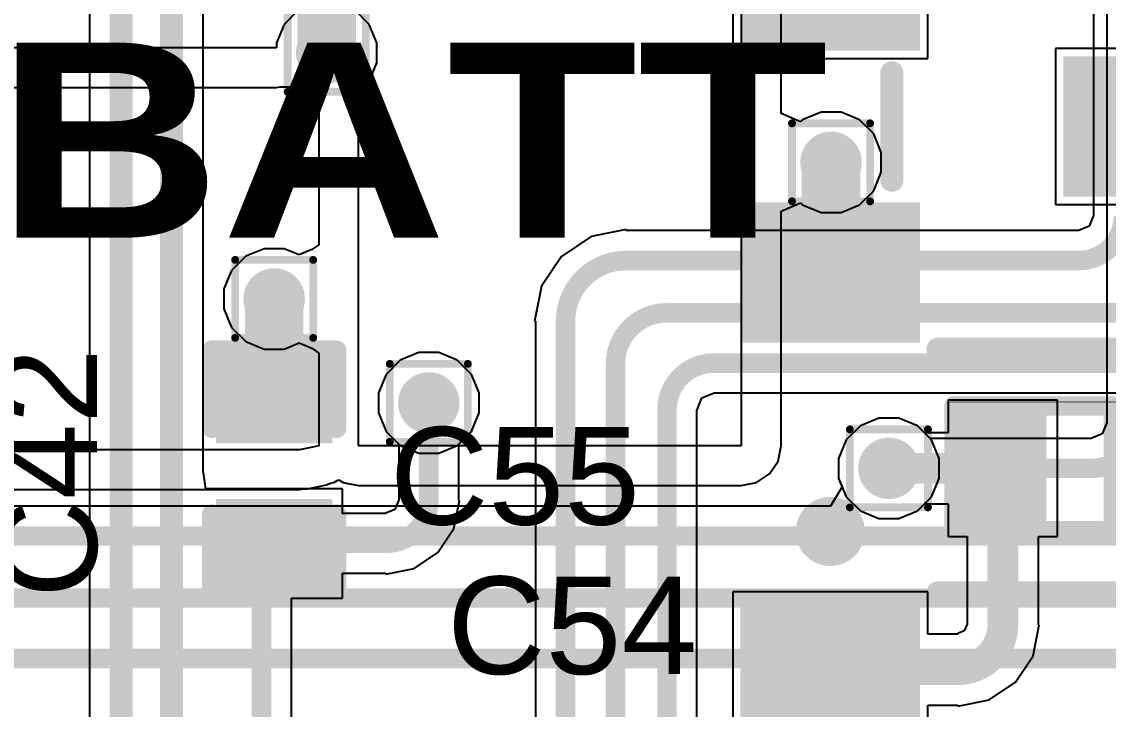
# Model space of a CAD drawing. Header units: inches. Extents: x -12 to 5355, y -7 to 5366.
# Drawn here: x 19.83 to 26.9, y 12.1 to 16.58 of the extents above; entities that cross this region are included whole.
import ezdxf

# ---------------------------------------------------------------- set-up
doc = ezdxf.new("R2010")
doc.units = ezdxf.units.IN
for name, color, linetype in [('BOTTOM LAYER', 5, 'Continuous'), ('Drill Drawing', 1, 'Continuous'), ('GROUND1', 16, 'Continuous'), ('GROUND2', 156, 'Continuous'), ('POWER', 76, 'Continuous'), ('SIGNAL', 90, 'Continuous'), ('TOP LAYER', 1, 'Continuous'), ('Top Overlay', 2, 'Continuous'), ('Top Paste', 8, 'Continuous'), ('Top Solder', 216, 'Continuous'), ('Via Holes', 16, 'Continuous')]:
    doc.layers.add(name, color=color, linetype=linetype)
doc.styles.add('Arial', font='', dxfattribs={"height": 0.2})
doc.styles.add('Arial Black_Bold', font='', dxfattribs={"height": 0.2})
doc.styles.get('Arial').set_extended_font_data('Arial')
doc.styles.get('Arial Black_Bold').set_extended_font_data('Arial Black', bold=True)

# ---------------------------------------------------------------- blocks, each defined once
blk = doc.blocks.new('C___0402_35')
at = {"layer": 'TOP LAYER'}
for points in [[(-0.6985, -0.3175), (-0.6985, 0.3175), (-0.2413, 0.3175), (-0.2413, -0.3175)], [(0.2413, -0.3175), (0.2413, 0.3175), (0.6985, 0.3175), (0.6985, -0.3175)]]:
    blk.add_hatch(color=1, dxfattribs=at).paths.add_polyline_path(points)
at = {"layer": 'Top Paste'}
for points in [[(-0.6985, -0.3175), (-0.6985, 0.3175), (-0.2413, 0.3175), (-0.2413, -0.3175)], [(0.2413, -0.3175), (0.2413, 0.3175), (0.6985, 0.3175), (0.6985, -0.3175)]]:
    blk.add_hatch(color=8, dxfattribs=at).paths.add_polyline_path(points)
at = {"layer": 'Top Solder'}
for points in [[(-0.7585, -0.3775), (-0.7585, 0.3775), (-0.1813, 0.3775), (-0.1813, -0.3775)], [(0.1813, -0.3775), (0.1813, 0.3775), (0.7585, 0.3775), (0.7585, -0.3775)]]:
    blk.add_hatch(color=216, dxfattribs=at).paths.add_polyline_path(points)
at = {"layer": 'Top Overlay'}
for points in [[(-0.7874, 0.4064, 0.127, 0.127, 0), (-0.7874, -0.4064, 0.127, 0.127, 0)], [(-0.7874, 0.4064, 0.127, 0.127, 0), (-0.2794, 0.4064, 0.127, 0.127, 0)], [(0.2794, 0.4064, 0.127, 0.127, 0), (0.7874, 0.4064, 0.127, 0.127, 0)], [(0.7874, 0.4064, 0.127, 0.127, 0), (0.7874, -0.4064, 0.127, 0.127, 0)], [(-0.7874, -0.4064, 0.127, 0.127, 0), (-0.2794, -0.4064, 0.127, 0.127, 0)], [(0.2794, -0.4064, 0.127, 0.127, 0), (0.7874, -0.4064, 0.127, 0.127, 0)]]:
    blk.add_lwpolyline(points, format="xyseb", dxfattribs=at)
for points in [[(-0.8191, 0.4064, 0.0635, 0.0635, 1), (-0.7556, 0.4064, 0.0635, 0.0635, 1)], [(-0.8191, 0.4064, 0.0635, 0.0635, 1), (-0.7556, 0.4064, 0.0635, 0.0635, 1)], [(-0.3111, 0.4064, 0.0635, 0.0635, 1), (-0.2477, 0.4064, 0.0635, 0.0635, 1)], [(0.2477, 0.4064, 0.0635, 0.0635, 1), (0.3111, 0.4064, 0.0635, 0.0635, 1)], [(0.7556, 0.4064, 0.0635, 0.0635, 1), (0.8191, 0.4064, 0.0635, 0.0635, 1)], [(0.7556, 0.4064, 0.0635, 0.0635, 1), (0.8191, 0.4064, 0.0635, 0.0635, 1)], [(-0.8191, -0.4064, 0.0635, 0.0635, 1), (-0.7556, -0.4064, 0.0635, 0.0635, 1)], [(-0.8191, -0.4064, 0.0635, 0.0635, 1), (-0.7556, -0.4064, 0.0635, 0.0635, 1)], [(-0.3111, -0.4064, 0.0635, 0.0635, 1), (-0.2477, -0.4064, 0.0635, 0.0635, 1)], [(0.2477, -0.4064, 0.0635, 0.0635, 1), (0.3111, -0.4064, 0.0635, 0.0635, 1)], [(0.7556, -0.4064, 0.0635, 0.0635, 1), (0.8191, -0.4064, 0.0635, 0.0635, 1)], [(0.7556, -0.4064, 0.0635, 0.0635, 1), (0.8191, -0.4064, 0.0635, 0.0635, 1)]]:
    blk.add_lwpolyline(points, format="xyseb", close=True, dxfattribs=at)
blk = doc.blocks.new('R___0402_63')
at = {"layer": 'TOP LAYER'}
for points in [[(-0.6985, -0.3175), (-0.6985, 0.3175), (-0.2413, 0.3175), (-0.2413, -0.3175)], [(0.2413, -0.3175), (0.2413, 0.3175), (0.6985, 0.3175), (0.6985, -0.3175)]]:
    blk.add_hatch(color=1, dxfattribs=at).paths.add_polyline_path(points)
at = {"layer": 'Top Paste'}
for points in [[(-0.6985, -0.3175), (-0.6985, 0.3175), (-0.2413, 0.3175), (-0.2413, -0.3175)], [(0.2413, -0.3175), (0.2413, 0.3175), (0.6985, 0.3175), (0.6985, -0.3175)]]:
    blk.add_hatch(color=8, dxfattribs=at).paths.add_polyline_path(points)
at = {"layer": 'Top Solder'}
for points in [[(-0.7535, -0.3725), (-0.7535, 0.3725), (-0.1863, 0.3725), (-0.1863, -0.3725)], [(0.1863, -0.3725), (0.1863, 0.3725), (0.7535, 0.3725), (0.7535, -0.3725)]]:
    blk.add_hatch(color=216, dxfattribs=at).paths.add_polyline_path(points)
at = {"layer": 'Top Overlay'}
for points in [[(0.7874, 0.4064, 0.127, 0.127, 0), (-0.7874, 0.4064, 0.127, 0.127, 0)], [(-0.7874, 0.4064, 0.127, 0.127, 0), (-0.7874, -0.4064, 0.127, 0.127, 0)], [(0.7874, 0.4064, 0.127, 0.127, 0), (0.7874, -0.4064, 0.127, 0.127, 0)], [(0.7874, -0.4064, 0.127, 0.127, 0), (-0.7874, -0.4064, 0.127, 0.127, 0)], [(0.8128, -0.4318, 0.00323, 0.00323, 0), (-0.8128, -0.4318, 0.00323, 0.00323, 0)]]:
    blk.add_lwpolyline(points, format="xyseb", dxfattribs=at)
for points in [[(-0.8191, 0.4064, 0.0635, 0.0635, 1), (-0.7556, 0.4064, 0.0635, 0.0635, 1)], [(-0.8191, 0.4064, 0.0635, 0.0635, 1), (-0.7556, 0.4064, 0.0635, 0.0635, 1)], [(0.7556, 0.4064, 0.0635, 0.0635, 1), (0.8191, 0.4064, 0.0635, 0.0635, 1)], [(0.7556, 0.4064, 0.0635, 0.0635, 1), (0.8191, 0.4064, 0.0635, 0.0635, 1)], [(-0.8191, -0.4064, 0.0635, 0.0635, 1), (-0.7556, -0.4064, 0.0635, 0.0635, 1)], [(-0.8191, -0.4064, 0.0635, 0.0635, 1), (-0.7556, -0.4064, 0.0635, 0.0635, 1)], [(0.7556, -0.4064, 0.0635, 0.0635, 1), (0.8191, -0.4064, 0.0635, 0.0635, 1)], [(0.7556, -0.4064, 0.0635, 0.0635, 1), (0.8191, -0.4064, 0.0635, 0.0635, 1)], [(-0.8136, -0.4318, 0.00161, 0.00161, 1), (-0.812, -0.4318, 0.00161, 0.00161, 1)], [(0.812, -0.4318, 0.00161, 0.00161, 1), (0.8136, -0.4318, 0.00161, 0.00161, 1)]]:
    blk.add_lwpolyline(points, format="xyseb", close=True, dxfattribs=at)
blk = doc.blocks.new('SOT_23__68')
at = {"layer": 'TOP LAYER'}
for points in [[(0.569, 2.608), (1.331, 2.608), (1.331, 1.592), (0.569, 1.592)], [(-0.381, 0.508), (0.381, 0.508), (0.381, -0.508), (-0.381, -0.508)], [(1.519, 0.508), (2.281, 0.508), (2.281, -0.508), (1.519, -0.508)]]:
    blk.add_hatch(color=1, dxfattribs=at).paths.add_polyline_path(points)
at = {"layer": 'Top Paste'}
for points in [[(0.569, 2.608), (1.331, 2.608), (1.331, 1.592), (0.569, 1.592)], [(-0.381, 0.508), (0.381, 0.508), (0.381, -0.508), (-0.381, -0.508)], [(1.519, 0.508), (2.281, 0.508), (2.281, -0.508), (1.519, -0.508)]]:
    blk.add_hatch(color=8, dxfattribs=at).paths.add_polyline_path(points)
at = {"layer": 'Top Solder'}
for points in [[(0.4928, 2.6842), (1.4072, 2.6842), (1.4072, 1.5158), (0.4928, 1.5158)], [(-0.4572, 0.5842), (0.4572, 0.5842), (0.4572, -0.5842), (-0.4572, -0.5842)], [(1.4428, 0.5842), (2.3572, 0.5842), (2.3572, -0.5842), (1.4428, -0.5842)]]:
    blk.add_hatch(color=216, dxfattribs=at).paths.add_polyline_path(points)
at = {"layer": 'Top Overlay'}
for points in [[(0.4, 2, 0.15, 0.15, 0), (-0.5, 2, 0.15, 0.15, 0)], [(-0.5, 0.7, 0.15, 0.15, 0), (-0.5, 2, 0.15, 0.15, 0)], [(2.4, 2, 0.15, 0.15, 0), (1.5, 2, 0.15, 0.15, 0)], [(2.4, 0.7, 0.15, 0.15, 0), (2.4, 2, 0.15, 0.15, 0)], [(1.3, 0.4, 0.15, 0.15, 0), (0.6, 0.4, 0.15, 0.15, 0)]]:
    blk.add_lwpolyline(points, format="xyseb", dxfattribs=at)
for points in [[(-0.5375, 2, 0.075, 0.075, 1), (-0.4625, 2, 0.075, 0.075, 1)], [(-0.5375, 2, 0.075, 0.075, 1), (-0.4625, 2, 0.075, 0.075, 1)], [(0.3625, 2, 0.075, 0.075, 1), (0.4375, 2, 0.075, 0.075, 1)], [(1.4625, 2, 0.075, 0.075, 1), (1.5375, 2, 0.075, 0.075, 1)], [(2.3625, 2, 0.075, 0.075, 1), (2.4375, 2, 0.075, 0.075, 1)], [(2.3625, 2, 0.075, 0.075, 1), (2.4375, 2, 0.075, 0.075, 1)], [(-0.5375, 0.7, 0.075, 0.075, 1), (-0.4625, 0.7, 0.075, 0.075, 1)], [(2.3625, 0.7, 0.075, 0.075, 1), (2.4375, 0.7, 0.075, 0.075, 1)], [(0.5625, 0.4, 0.075, 0.075, 1), (0.6375, 0.4, 0.075, 0.075, 1)], [(1.2625, 0.4, 0.075, 0.075, 1), (1.3375, 0.4, 0.075, 0.075, 1)], [(-0.8, 0, 0.25, 0.25, 1), (-1, 0, 0.25, 0.25, 1)], [(-1.0625, 0, 0.125, 0.125, 1), (-0.9375, 0, 0.125, 0.125, 1)], [(-0.8625, 0, 0.125, 0.125, 1), (-0.7375, 0, 0.125, 0.125, 1)]]:
    blk.add_lwpolyline(points, format="xyseb", close=True, dxfattribs=at)
blk = doc.blocks.new('SOT_23__69')
at = {"layer": 'TOP LAYER'}
for points in [[(0.569, 2.608), (1.331, 2.608), (1.331, 1.592), (0.569, 1.592)], [(-0.381, 0.508), (0.381, 0.508), (0.381, -0.508), (-0.381, -0.508)], [(1.519, 0.508), (2.281, 0.508), (2.281, -0.508), (1.519, -0.508)]]:
    blk.add_hatch(color=1, dxfattribs=at).paths.add_polyline_path(points)
at = {"layer": 'Top Paste'}
for points in [[(0.569, 2.608), (1.331, 2.608), (1.331, 1.592), (0.569, 1.592)], [(-0.381, 0.508), (0.381, 0.508), (0.381, -0.508), (-0.381, -0.508)], [(1.519, 0.508), (2.281, 0.508), (2.281, -0.508), (1.519, -0.508)]]:
    blk.add_hatch(color=8, dxfattribs=at).paths.add_polyline_path(points)
at = {"layer": 'Top Solder'}
for points in [[(0.4928, 2.6842), (1.4072, 2.6842), (1.4072, 1.5158), (0.4928, 1.5158)], [(-0.4572, 0.5842), (0.4572, 0.5842), (0.4572, -0.5842), (-0.4572, -0.5842)], [(1.4428, 0.5842), (2.3572, 0.5842), (2.3572, -0.5842), (1.4428, -0.5842)]]:
    blk.add_hatch(color=216, dxfattribs=at).paths.add_polyline_path(points)
at = {"layer": 'Top Overlay'}
for points in [[(-0.5, 0.7, 0.15, 0.15, 0), (-0.5, 2, 0.15, 0.15, 0)], [(0.4, 2, 0.15, 0.15, 0), (-0.5, 2, 0.15, 0.15, 0)], [(2.4, 2, 0.15, 0.15, 0), (1.5, 2, 0.15, 0.15, 0)], [(2.4, 0.7, 0.15, 0.15, 0), (2.4, 2, 0.15, 0.15, 0)], [(1.3, 0.4, 0.15, 0.15, 0), (0.6, 0.4, 0.15, 0.15, 0)]]:
    blk.add_lwpolyline(points, format="xyseb", dxfattribs=at)
for points in [[(-0.5375, 2, 0.075, 0.075, 1), (-0.4625, 2, 0.075, 0.075, 1)], [(-0.5375, 2, 0.075, 0.075, 1), (-0.4625, 2, 0.075, 0.075, 1)], [(0.3625, 2, 0.075, 0.075, 1), (0.4375, 2, 0.075, 0.075, 1)], [(1.4625, 2, 0.075, 0.075, 1), (1.5375, 2, 0.075, 0.075, 1)], [(2.3625, 2, 0.075, 0.075, 1), (2.4375, 2, 0.075, 0.075, 1)], [(2.3625, 2, 0.075, 0.075, 1), (2.4375, 2, 0.075, 0.075, 1)], [(-0.5375, 0.7, 0.075, 0.075, 1), (-0.4625, 0.7, 0.075, 0.075, 1)], [(2.3625, 0.7, 0.075, 0.075, 1), (2.4375, 0.7, 0.075, 0.075, 1)], [(0.5625, 0.4, 0.075, 0.075, 1), (0.6375, 0.4, 0.075, 0.075, 1)], [(1.2625, 0.4, 0.075, 0.075, 1), (1.3375, 0.4, 0.075, 0.075, 1)], [(-0.8, 0, 0.25, 0.25, 1), (-1, 0, 0.25, 0.25, 1)], [(-1.0625, 0, 0.125, 0.125, 1), (-0.9375, 0, 0.125, 0.125, 1)], [(-0.8625, 0, 0.125, 0.125, 1), (-0.7375, 0, 0.125, 0.125, 1)]]:
    blk.add_lwpolyline(points, format="xyseb", close=True, dxfattribs=at)

msp = doc.modelspace()

# ---------------------------------------------------------------- hatches: boundary and pattern name
at = {"layer": 'BOTTOM LAYER'}
h = msp.add_hatch(color=5, dxfattribs=at)
edge = h.paths.add_edge_path()
edge.add_arc((21.8148, 16.3751), 0.2, 0, 360)
h = msp.add_hatch(color=5, dxfattribs=at)
edge = h.paths.add_edge_path()
edge.add_arc((25.0952, 15.6628), 0.2, 0, 360)
h = msp.add_hatch(color=5, dxfattribs=at)
edge = h.paths.add_edge_path()
edge.add_arc((21.4732, 14.7738), 0.2, 0, 360)
h = msp.add_hatch(color=5, dxfattribs=at)
edge = h.paths.add_edge_path()
edge.add_arc((22.479, 14.097), 0.2, 0, 360)
h = msp.add_hatch(color=5, dxfattribs=at)
edge = h.paths.add_edge_path()
edge.add_arc((25.4715, 13.6709), 0.2, 0, 360)
at = {"layer": 'GROUND1'}
h = msp.add_hatch(color=16, dxfattribs=at)
edge = h.paths.add_edge_path()
edge.add_arc((21.8148, 16.3751), 0.2, 0, 360)
h = msp.add_hatch(color=16, dxfattribs=at)
edge = h.paths.add_edge_path()
edge.add_arc((25.0952, 15.6628), 0.2, 0, 360)
h = msp.add_hatch(color=16, dxfattribs=at)
edge = h.paths.add_edge_path()
edge.add_arc((21.4732, 14.7738), 0.2, 0, 360)
h = msp.add_hatch(color=16, dxfattribs=at)
edge = h.paths.add_edge_path()
edge.add_arc((22.479, 14.097), 0.2, 0, 360)
h = msp.add_hatch(color=16, dxfattribs=at)
edge = h.paths.add_edge_path()
edge.add_arc((25.4715, 13.6709), 0.2, 0, 360)
at = {"layer": 'GROUND2'}
h = msp.add_hatch(color=156, dxfattribs=at)
edge = h.paths.add_edge_path()
edge.add_arc((21.8148, 16.3751), 0.2, 0, 360)
h = msp.add_hatch(color=156, dxfattribs=at)
edge = h.paths.add_edge_path()
edge.add_arc((25.0952, 15.6628), 0.2, 0, 360)
h = msp.add_hatch(color=156, dxfattribs=at)
edge = h.paths.add_edge_path()
edge.add_arc((21.4732, 14.7738), 0.2, 0, 360)
h = msp.add_hatch(color=156, dxfattribs=at)
edge = h.paths.add_edge_path()
edge.add_arc((22.479, 14.097), 0.2, 0, 360)
h = msp.add_hatch(color=156, dxfattribs=at)
edge = h.paths.add_edge_path()
edge.add_arc((25.4715, 13.6709), 0.2, 0, 360)
at = {"layer": 'POWER'}
h = msp.add_hatch(color=76, dxfattribs=at)
edge = h.paths.add_edge_path()
edge.add_arc((21.8148, 16.3751), 0.2, 0, 360)
h = msp.add_hatch(color=76, dxfattribs=at)
edge = h.paths.add_edge_path()
edge.add_arc((25.0952, 15.6628), 0.2, 0, 360)
h = msp.add_hatch(color=76, dxfattribs=at)
edge = h.paths.add_edge_path()
edge.add_arc((21.4732, 14.7738), 0.2, 0, 360)
h = msp.add_hatch(color=76, dxfattribs=at)
edge = h.paths.add_edge_path()
edge.add_arc((22.479, 14.097), 0.2, 0, 360)
h = msp.add_hatch(color=76, dxfattribs=at)
edge = h.paths.add_edge_path()
edge.add_arc((25.4715, 13.6709), 0.2, 0, 360)
at = {"layer": 'SIGNAL'}
h = msp.add_hatch(color=90, dxfattribs=at)
edge = h.paths.add_edge_path()
edge.add_arc((21.8148, 16.3751), 0.2, 0, 360)
h = msp.add_hatch(color=90, dxfattribs=at)
edge = h.paths.add_edge_path()
edge.add_arc((25.0952, 15.6628), 0.2, 0, 360)
h = msp.add_hatch(color=90, dxfattribs=at)
edge = h.paths.add_edge_path()
edge.add_arc((21.4732, 14.7738), 0.2, 0, 360)
h = msp.add_hatch(color=90, dxfattribs=at)
edge = h.paths.add_edge_path()
edge.add_arc((22.479, 14.097), 0.2, 0, 360)
h = msp.add_hatch(color=90, dxfattribs=at)
edge = h.paths.add_edge_path()
edge.add_arc((25.4715, 13.6709), 0.2, 0, 360)
at = {"layer": 'TOP LAYER'}
h = msp.add_hatch(color=1, dxfattribs=at)
edge = h.paths.add_edge_path()
edge.add_arc((21.8148, 16.3751), 0.2, 0, 360)
h = msp.add_hatch(color=1, dxfattribs=at)
edge = h.paths.add_edge_path()
edge.add_arc((25.0952, 15.6628), 0.2, 0, 360)
h = msp.add_hatch(color=1, dxfattribs=at)
edge = h.paths.add_edge_path()
edge.add_arc((21.4732, 14.7738), 0.2, 0, 360)
h = msp.add_hatch(color=1, dxfattribs=at)
edge = h.paths.add_edge_path()
edge.add_arc((22.479, 14.097), 0.2, 0, 360)
h = msp.add_hatch(color=1, dxfattribs=at)
edge = h.paths.add_edge_path()
edge.add_arc((25.4715, 13.6709), 0.2, 0, 360)
at = {"layer": 'Via Holes'}
h = msp.add_hatch(color=7, dxfattribs=at)
edge = h.paths.add_edge_path()
edge.add_arc((21.8148, 16.3751), 0.1, 0, 360)
h = msp.add_hatch(color=7, dxfattribs=at)
edge = h.paths.add_edge_path()
edge.add_arc((25.0952, 15.6628), 0.1, 0, 360)
h = msp.add_hatch(color=7, dxfattribs=at)
edge = h.paths.add_edge_path()
edge.add_arc((21.4732, 14.7738), 0.1, 0, 360)
h = msp.add_hatch(color=7, dxfattribs=at)
edge = h.paths.add_edge_path()
edge.add_arc((22.479, 14.097), 0.1, 0, 360)
h = msp.add_hatch(color=7, dxfattribs=at)
edge = h.paths.add_edge_path()
edge.add_arc((25.4715, 13.6709), 0.1, 0, 360)

# ---------------------------------------------------------------- linework, layer by layer
at = {"layer": 'BOTTOM LAYER'}
for p, q in [((26.8021, 29.3861), (26.8021, 15.3123)), ((26.8001, 15.3123), (26.7731, 15.2471)), ((26.8021, 15.3123), (26.8001, 15.3123)), ((23.7636, 15.2259), (23.5349, 15.1804)), ((23.7636, 15.2181), (23.7636, 15.2259)), ((26.7078, 15.2181), (23.7636, 15.2181)), ((26.7731, 15.2471), (26.7078, 15.22)), ((26.7078, 15.22), (26.7078, 15.2181)), ((23.5349, 15.1804), (23.3411, 15.0508)), ((23.3411, 15.0508), (23.2115, 14.8569)), ((23.2115, 14.8569), (23.166, 14.6283)), ((23.166, 14.6283), (23.1738, 14.6283)), ((23.1738, 14.6283), (23.1738, 11.6126)), ((22.414, 14.424), (22.2938, 14.3742)), ((22.544, 14.424), (22.414, 14.424)), ((22.6642, 14.3742), (22.544, 14.424)), ((22.2938, 14.3742), (22.2018, 14.2822)), ((22.7562, 14.2822), (22.6642, 14.3742)), ((22.2018, 14.2822), (22.152, 14.162)), ((22.806, 14.162), (22.7562, 14.2822)), ((22.152, 14.162), (22.152, 14.032)), ((22.806, 14.032), (22.806, 14.162)), ((24.2551, 14.1292), (24.3317, 14.161)), ((24.3317, 14.161), (24.3317, 14.1617)), ((24.3317, 14.1617), (27.2805, 14.1617)), ((24.2234, 14.0526), (24.2551, 14.1292)), ((22.152, 14.032), (22.2018, 13.9118)), ((22.7562, 13.9118), (22.806, 14.032)), ((24.2226, 4.9381), (24.2226, 14.0526)), ((24.2226, 14.0526), (24.2234, 14.0526)), ((25.4065, 13.9979), (25.2863, 13.9481)), ((25.5366, 13.9979), (25.4065, 13.9979)), ((25.6568, 13.9481), (25.5366, 13.9979)), ((25.2863, 13.9481), (25.1943, 13.8561)), ((25.7487, 13.8561), (25.6568, 13.9481)), ((22.2018, 13.9118), (22.2938, 13.8198)), ((22.6642, 13.8198), (22.7562, 13.9118)), ((25.1943, 13.8561), (25.1445, 13.736)), ((25.7985, 13.736), (25.7487, 13.8561)), ((22.2938, 13.8198), (22.414, 13.77)), ((22.544, 13.77), (22.6642, 13.8198)), ((22.414, 13.77), (22.544, 13.77)), ((25.1445, 13.736), (25.1445, 13.6059)), ((25.7985, 13.6059), (25.7985, 13.736)), ((25.1445, 13.6059), (25.1943, 13.4857)), ((25.7487, 13.4857), (25.7985, 13.6059)), ((25.1943, 13.4857), (25.2863, 13.3937)), ((25.6568, 13.3937), (25.7487, 13.4857)), ((25.2863, 13.3937), (25.4065, 13.3439)), ((25.5366, 13.3439), (25.6568, 13.3937)), ((25.4065, 13.3439), (25.5366, 13.3439))]:
    msp.add_line(p, q, dxfattribs=at)
for points in [[(21.8148, 16.3751, 0.381, 0.381, 0), (21.8148, 17.1829, 0.381, 0.381, 0)], [(26.9963, 15.3123, 0.127, 0.127, -0.414214), (26.7078, 15.0239, 0.127, 0.127, 0)], [(23.368, 14.6283, 0.127, 0.127, -0.414214), (23.7636, 15.0239, 0.127, 0.127, 0)], [(23.7636, 15.0239, 0.127, 0.127, 0), (26.7078, 15.0239, 0.127, 0.127, 0)], [(23.6935, 14.3511, 0.127, 0.127, -0.414214), (24.0257, 14.6832, 0.127, 0.127, 0)], [(24.0257, 14.6832, 0.127, 0.127, 0), (26.9715, 14.6832, 0.127, 0.127, 0)], [(23.368, 7.1969, 0.127, 0.127, 0), (23.368, 14.6283, 0.127, 0.127, 0)], [(24.0284, 14.0526, 0.127, 0.127, -0.414214), (24.3317, 14.3559, 0.127, 0.127, 0)], [(24.3317, 14.3559, 0.127, 0.127, 0), (27.2805, 14.3559, 0.127, 0.127, 0)], [(23.6935, 2.4513, 0.127, 0.127, 0), (23.6935, 14.3511, 0.127, 0.127, 0)], [(24.0284, 4.572, 0.127, 0.127, 0), (24.0284, 14.0526, 0.127, 0.127, 0)]]:
    msp.add_lwpolyline(points, format="xyseb", dxfattribs=at)
for points in [[(21.7196, 16.3751, 0.1905, 0.1905, 1), (21.9101, 16.3751, 0.1905, 0.1905, 1)], [(23.7319, 15.0239, 0.0635, 0.0635, 1), (23.7954, 15.0239, 0.0635, 0.0635, 1)], [(23.7319, 15.0239, 0.0635, 0.0635, 1), (23.7954, 15.0239, 0.0635, 0.0635, 1)], [(26.6761, 15.0239, 0.0635, 0.0635, 1), (26.7396, 15.0239, 0.0635, 0.0635, 1)], [(26.6761, 15.0239, 0.0635, 0.0635, 1), (26.7396, 15.0239, 0.0635, 0.0635, 1)], [(23.9939, 14.6832, 0.0635, 0.0635, 1), (24.0574, 14.6832, 0.0635, 0.0635, 1)], [(23.9939, 14.6832, 0.0635, 0.0635, 1), (24.0574, 14.6832, 0.0635, 0.0635, 1)], [(23.3362, 14.6283, 0.0635, 0.0635, 1), (23.3998, 14.6283, 0.0635, 0.0635, 1)], [(23.3362, 14.6283, 0.0635, 0.0635, 1), (23.3998, 14.6283, 0.0635, 0.0635, 1)], [(24.3, 14.3559, 0.0635, 0.0635, 1), (24.3635, 14.3559, 0.0635, 0.0635, 1)], [(24.3, 14.3559, 0.0635, 0.0635, 1), (24.3635, 14.3559, 0.0635, 0.0635, 1)], [(23.6617, 14.3511, 0.0635, 0.0635, 1), (23.7252, 14.3511, 0.0635, 0.0635, 1)], [(23.6617, 14.3511, 0.0635, 0.0635, 1), (23.7252, 14.3511, 0.0635, 0.0635, 1)], [(23.9966, 14.0526, 0.0635, 0.0635, 1), (24.0602, 14.0526, 0.0635, 0.0635, 1)], [(23.9966, 14.0526, 0.0635, 0.0635, 1), (24.0602, 14.0526, 0.0635, 0.0635, 1)]]:
    msp.add_lwpolyline(points, format="xyseb", close=True, dxfattribs=at)
at = {"layer": 'Drill Drawing'}
for points in [[(21.5608, 16.1211, 0.0508, 0.0508, 0), (21.5608, 16.6291, 0.0508, 0.0508, 0)], [(22.0688, 16.1211, 0.0508, 0.0508, 0), (22.0688, 16.6291, 0.0508, 0.0508, 0)], [(21.5608, 16.1211, 0.0508, 0.0508, 0), (22.0688, 16.1211, 0.0508, 0.0508, 0)], [(24.8412, 15.9168, 0.0508, 0.0508, 0), (25.3492, 15.9168, 0.0508, 0.0508, 0)], [(24.8412, 15.4088, 0.0508, 0.0508, 0), (24.8412, 15.9168, 0.0508, 0.0508, 0)], [(25.3492, 15.4088, 0.0508, 0.0508, 0), (25.3492, 15.9168, 0.0508, 0.0508, 0)], [(24.8412, 15.4088, 0.0508, 0.0508, 0), (25.3492, 15.4088, 0.0508, 0.0508, 0)], [(21.2192, 15.0278, 0.0508, 0.0508, 0), (21.7272, 15.0278, 0.0508, 0.0508, 0)], [(21.2192, 14.5198, 0.0508, 0.0508, 0), (21.2192, 15.0278, 0.0508, 0.0508, 0)], [(21.7272, 14.5198, 0.0508, 0.0508, 0), (21.7272, 15.0278, 0.0508, 0.0508, 0)], [(21.2192, 14.5198, 0.0508, 0.0508, 0), (21.7272, 14.5198, 0.0508, 0.0508, 0)], [(22.225, 14.351, 0.0508, 0.0508, 0), (22.733, 14.351, 0.0508, 0.0508, 0)], [(22.225, 13.843, 0.0508, 0.0508, 0), (22.225, 14.351, 0.0508, 0.0508, 0)], [(22.733, 13.843, 0.0508, 0.0508, 0), (22.733, 14.351, 0.0508, 0.0508, 0)], [(25.2175, 13.9249, 0.0508, 0.0508, 0), (25.7255, 13.9249, 0.0508, 0.0508, 0)], [(25.2175, 13.4169, 0.0508, 0.0508, 0), (25.2175, 13.9249, 0.0508, 0.0508, 0)], [(25.7255, 13.4169, 0.0508, 0.0508, 0), (25.7255, 13.9249, 0.0508, 0.0508, 0)], [(22.225, 13.843, 0.0508, 0.0508, 0), (22.733, 13.843, 0.0508, 0.0508, 0)], [(25.2175, 13.4169, 0.0508, 0.0508, 0), (25.7255, 13.4169, 0.0508, 0.0508, 0)]]:
    msp.add_lwpolyline(points, format="xyseb", dxfattribs=at)
for points in [[(21.5481, 16.1211, 0.0254, 0.0254, 1), (21.5735, 16.1211, 0.0254, 0.0254, 1)], [(21.5481, 16.1211, 0.0254, 0.0254, 1), (21.5735, 16.1211, 0.0254, 0.0254, 1)], [(22.0561, 16.1211, 0.0254, 0.0254, 1), (22.0815, 16.1211, 0.0254, 0.0254, 1)], [(22.0561, 16.1211, 0.0254, 0.0254, 1), (22.0815, 16.1211, 0.0254, 0.0254, 1)], [(24.8285, 15.9168, 0.0254, 0.0254, 1), (24.8539, 15.9168, 0.0254, 0.0254, 1)], [(24.8285, 15.9168, 0.0254, 0.0254, 1), (24.8539, 15.9168, 0.0254, 0.0254, 1)], [(25.3365, 15.9168, 0.0254, 0.0254, 1), (25.3619, 15.9168, 0.0254, 0.0254, 1)], [(25.3365, 15.9168, 0.0254, 0.0254, 1), (25.3619, 15.9168, 0.0254, 0.0254, 1)], [(24.8285, 15.4088, 0.0254, 0.0254, 1), (24.8539, 15.4088, 0.0254, 0.0254, 1)], [(24.8285, 15.4088, 0.0254, 0.0254, 1), (24.8539, 15.4088, 0.0254, 0.0254, 1)], [(25.3365, 15.4088, 0.0254, 0.0254, 1), (25.3619, 15.4088, 0.0254, 0.0254, 1)], [(25.3365, 15.4088, 0.0254, 0.0254, 1), (25.3619, 15.4088, 0.0254, 0.0254, 1)], [(21.2065, 15.0278, 0.0254, 0.0254, 1), (21.2319, 15.0278, 0.0254, 0.0254, 1)], [(21.2065, 15.0278, 0.0254, 0.0254, 1), (21.2319, 15.0278, 0.0254, 0.0254, 1)], [(21.7145, 15.0278, 0.0254, 0.0254, 1), (21.7399, 15.0278, 0.0254, 0.0254, 1)], [(21.7145, 15.0278, 0.0254, 0.0254, 1), (21.7399, 15.0278, 0.0254, 0.0254, 1)], [(21.2065, 14.5198, 0.0254, 0.0254, 1), (21.2319, 14.5198, 0.0254, 0.0254, 1)], [(21.2065, 14.5198, 0.0254, 0.0254, 1), (21.2319, 14.5198, 0.0254, 0.0254, 1)], [(21.7145, 14.5198, 0.0254, 0.0254, 1), (21.7399, 14.5198, 0.0254, 0.0254, 1)], [(21.7145, 14.5198, 0.0254, 0.0254, 1), (21.7399, 14.5198, 0.0254, 0.0254, 1)], [(22.2123, 14.351, 0.0254, 0.0254, 1), (22.2377, 14.351, 0.0254, 0.0254, 1)], [(22.2123, 14.351, 0.0254, 0.0254, 1), (22.2377, 14.351, 0.0254, 0.0254, 1)], [(22.7203, 14.351, 0.0254, 0.0254, 1), (22.7457, 14.351, 0.0254, 0.0254, 1)], [(22.7203, 14.351, 0.0254, 0.0254, 1), (22.7457, 14.351, 0.0254, 0.0254, 1)], [(25.2048, 13.9249, 0.0254, 0.0254, 1), (25.2302, 13.9249, 0.0254, 0.0254, 1)], [(25.2048, 13.9249, 0.0254, 0.0254, 1), (25.2302, 13.9249, 0.0254, 0.0254, 1)], [(25.7128, 13.9249, 0.0254, 0.0254, 1), (25.7382, 13.9249, 0.0254, 0.0254, 1)], [(25.7128, 13.9249, 0.0254, 0.0254, 1), (25.7382, 13.9249, 0.0254, 0.0254, 1)], [(22.2123, 13.843, 0.0254, 0.0254, 1), (22.2377, 13.843, 0.0254, 0.0254, 1)], [(22.2123, 13.843, 0.0254, 0.0254, 1), (22.2377, 13.843, 0.0254, 0.0254, 1)], [(22.7203, 13.843, 0.0254, 0.0254, 1), (22.7457, 13.843, 0.0254, 0.0254, 1)], [(22.7203, 13.843, 0.0254, 0.0254, 1), (22.7457, 13.843, 0.0254, 0.0254, 1)], [(25.2048, 13.4169, 0.0254, 0.0254, 1), (25.2302, 13.4169, 0.0254, 0.0254, 1)], [(25.2048, 13.4169, 0.0254, 0.0254, 1), (25.2302, 13.4169, 0.0254, 0.0254, 1)], [(25.7128, 13.4169, 0.0254, 0.0254, 1), (25.7382, 13.4169, 0.0254, 0.0254, 1)], [(25.7128, 13.4169, 0.0254, 0.0254, 1), (25.7382, 13.4169, 0.0254, 0.0254, 1)]]:
    msp.add_lwpolyline(points, format="xyseb", close=True, dxfattribs=at)
at = {"layer": 'GROUND1'}
for p, q in [((22.414, 14.424), (22.2938, 14.3742)), ((22.544, 14.424), (22.414, 14.424)), ((22.6642, 14.3742), (22.544, 14.424)), ((22.2938, 14.3742), (22.2018, 14.2822)), ((22.7562, 14.2822), (22.6642, 14.3742)), ((22.2018, 14.2822), (22.152, 14.162)), ((22.806, 14.162), (22.7562, 14.2822)), ((22.152, 14.162), (22.152, 14.032)), ((22.806, 14.032), (22.806, 14.162)), ((22.152, 14.032), (22.2018, 13.9118)), ((22.7562, 13.9118), (22.806, 14.032)), ((25.4065, 13.9979), (25.2863, 13.9481)), ((25.5366, 13.9979), (25.4065, 13.9979)), ((25.6568, 13.9481), (25.5366, 13.9979)), ((25.2863, 13.9481), (25.1943, 13.8561)), ((25.7487, 13.8561), (25.6568, 13.9481)), ((22.2018, 13.9118), (22.2938, 13.8198)), ((22.6642, 13.8198), (22.7562, 13.9118)), ((25.1943, 13.8561), (25.1445, 13.736)), ((25.7985, 13.736), (25.7487, 13.8561)), ((22.2938, 13.8198), (22.414, 13.77)), ((22.544, 13.77), (22.6642, 13.8198)), ((22.414, 13.77), (22.544, 13.77)), ((25.1445, 13.736), (25.1445, 13.6059)), ((25.7985, 13.6059), (25.7985, 13.736)), ((25.1445, 13.6059), (25.1943, 13.4857)), ((25.7487, 13.4857), (25.7985, 13.6059)), ((25.1943, 13.4857), (25.2863, 13.3937)), ((25.6568, 13.3937), (25.7487, 13.4857)), ((25.2863, 13.3937), (25.4065, 13.3439)), ((25.5366, 13.3439), (25.6568, 13.3937)), ((25.4065, 13.3439), (25.5366, 13.3439))]:
    msp.add_line(p, q, dxfattribs=at)
at = {"layer": 'GROUND2'}
for p, q in [((22.414, 14.424), (22.2938, 14.3742)), ((22.544, 14.424), (22.414, 14.424)), ((22.6642, 14.3742), (22.544, 14.424)), ((22.2938, 14.3742), (22.2018, 14.2822)), ((22.7562, 14.2822), (22.6642, 14.3742)), ((22.2018, 14.2822), (22.152, 14.162)), ((22.806, 14.162), (22.7562, 14.2822)), ((22.152, 14.162), (22.152, 14.032)), ((22.806, 14.032), (22.806, 14.162)), ((22.152, 14.032), (22.2018, 13.9118)), ((22.7562, 13.9118), (22.806, 14.032)), ((25.4065, 13.9979), (25.2863, 13.9481)), ((25.5366, 13.9979), (25.4065, 13.9979)), ((25.6568, 13.9481), (25.5366, 13.9979)), ((25.2863, 13.9481), (25.1943, 13.8561)), ((25.7487, 13.8561), (25.6568, 13.9481)), ((22.2018, 13.9118), (22.2938, 13.8198)), ((22.6642, 13.8198), (22.7562, 13.9118)), ((25.1943, 13.8561), (25.1445, 13.736)), ((25.7985, 13.736), (25.7487, 13.8561)), ((22.2938, 13.8198), (22.414, 13.77)), ((22.544, 13.77), (22.6642, 13.8198)), ((22.414, 13.77), (22.544, 13.77)), ((25.1445, 13.736), (25.1445, 13.6059)), ((25.7985, 13.6059), (25.7985, 13.736)), ((25.1445, 13.6059), (25.1943, 13.4857)), ((25.7487, 13.4857), (25.7985, 13.6059)), ((25.1943, 13.4857), (25.2863, 13.3937)), ((25.6568, 13.3937), (25.7487, 13.4857)), ((25.2863, 13.3937), (25.4065, 13.3439)), ((25.5366, 13.3439), (25.6568, 13.3937)), ((25.4065, 13.3439), (25.5366, 13.3439))]:
    msp.add_line(p, q, dxfattribs=at)
at = {"layer": 'POWER'}
for p, q in [((24.511, 23.4754), (24.511, 13.8176)), ((24.77, 15.9796), (24.77, 19.8266)), ((21.6296, 16.6523), (21.5376, 16.5604)), ((22.092, 16.5604), (22, 16.6523)), ((21.5376, 16.5604), (21.4878, 16.4402)), ((22.1418, 16.4402), (22.092, 16.5604)), ((21.4878, 16.4084), (4.7425, 16.4084)), ((21.4878, 16.4402), (21.4878, 16.4084)), ((22.1418, 16.3101), (22.1418, 16.4402)), ((22.092, 16.1899), (22.1418, 16.3101)), ((22.0218, 16.1197), (22.092, 16.1899)), ((5.0038, 16.1494), (21.4878, 16.1494)), ((21.4878, 16.1494), (21.5128, 16.1544)), ((21.5128, 16.1544), (21.5731, 16.1544)), ((21.5731, 16.1544), (21.6296, 16.0979)), ((22.0218, 13.8176), (22.0218, 16.1197)), ((21.6296, 16.0979), (21.7498, 16.0481)), ((21.7498, 16.0481), (21.7628, 16.0481)), ((21.7628, 16.0481), (21.7628, 15.1262)), ((24.897, 15.927), (24.77, 15.9796)), ((25.0302, 15.9898), (24.91, 15.94)), ((25.1602, 15.9898), (25.0302, 15.9898)), ((25.2804, 15.94), (25.1602, 15.9898)), ((24.91, 15.94), (24.897, 15.927)), ((25.3724, 15.848), (25.2804, 15.94)), ((25.4222, 15.7278), (25.3724, 15.848)), ((25.4222, 15.5978), (25.4222, 15.7278)), ((25.3724, 15.4776), (25.4222, 15.5978)), ((25.2804, 15.3856), (25.3724, 15.4776)), ((24.77, 15.346), (24.897, 15.3986)), ((24.77, 13.8176), (24.77, 15.346)), ((24.897, 15.3986), (24.91, 15.3856)), ((24.91, 15.3856), (25.0302, 15.3358)), ((25.0302, 15.3358), (25.1602, 15.3358)), ((25.1602, 15.3358), (25.2804, 15.3856)), ((21.7628, 15.1262), (21.7186, 15.0944)), ((21.4081, 15.1008), (21.2879, 15.051)), ((21.5382, 15.1008), (21.4081, 15.1008)), ((21.6358, 15.0604), (21.5382, 15.1008)), ((21.7186, 15.0944), (21.6358, 15.0604)), ((21.2879, 15.051), (21.196, 14.959)), ((21.196, 14.959), (21.1462, 14.8388)), ((21.1462, 14.8388), (21.1462, 14.7088)), ((21.1462, 14.7088), (21.196, 14.5886)), ((21.196, 14.5886), (21.2879, 14.4966)), ((21.2879, 14.4966), (21.4081, 14.4468)), ((21.5382, 14.4468), (21.6358, 14.4872)), ((21.6358, 14.4872), (21.7186, 14.4532)), ((21.4081, 14.4468), (21.5382, 14.4468)), ((21.7186, 14.4532), (21.7628, 14.4214)), ((21.7628, 14.4214), (21.7628, 13.8176)), ((25.4065, 13.9979), (25.2863, 13.9481)), ((25.5366, 13.9979), (25.4065, 13.9979)), ((25.6568, 13.9481), (25.5366, 13.9979)), ((25.2863, 13.9481), (25.1943, 13.8561)), ((25.7487, 13.8561), (25.6568, 13.9481)), ((25.1943, 13.8561), (25.1445, 13.736)), ((25.7985, 13.736), (25.7487, 13.8561)), ((21.6384, 13.7922), (17.159, 13.7922)), ((21.7628, 13.8176), (21.6384, 13.7922)), ((24.511, 13.8176), (22.0218, 13.8176)), ((24.7503, 13.7185), (24.77, 13.8176)), ((24.6941, 13.6345), (24.7503, 13.7185)), ((25.1445, 13.736), (25.1445, 13.6059)), ((25.7985, 13.6059), (25.7985, 13.736)), ((21.8146, 13.5639), (21.8375, 13.5735)), ((21.8375, 13.5735), (21.8619, 13.5783)), ((21.8619, 13.5783), (21.8837, 13.5929)), ((21.8837, 13.5929), (21.8943, 13.5973)), ((21.8943, 13.5973), (21.9227, 13.5783)), ((21.9227, 13.5783), (22.0218, 13.5586)), ((24.511, 13.5586), (24.6101, 13.5783)), ((24.6101, 13.5783), (24.6941, 13.6345)), ((25.1445, 13.6059), (25.1943, 13.4857)), ((25.7487, 13.4857), (25.7985, 13.6059)), ((18.2349, 13.5332), (21.6384, 13.5332)), ((21.6384, 13.5332), (21.664, 13.5383)), ((21.664, 13.5383), (21.6902, 13.5385)), ((21.6902, 13.5385), (21.8146, 13.5639)), ((22.0218, 13.5586), (24.511, 13.5586)), ((25.1943, 13.4857), (25.2863, 13.3937)), ((25.6568, 13.3937), (25.7487, 13.4857)), ((25.2863, 13.3937), (25.4065, 13.3439)), ((25.5366, 13.3439), (25.6568, 13.3937)), ((25.4065, 13.3439), (25.5366, 13.3439))]:
    msp.add_line(p, q, dxfattribs=at)
at = {"layer": 'SIGNAL'}
for p, q in [((26.8884, 18.036), (26.8884, 13.9631)), ((22.414, 14.424), (22.2938, 14.3742)), ((22.544, 14.424), (22.414, 14.424)), ((22.6642, 14.3742), (22.544, 14.424)), ((22.2938, 14.3742), (22.2018, 14.2822)), ((22.7562, 14.2822), (22.6642, 14.3742)), ((22.2018, 14.2822), (22.152, 14.162)), ((22.806, 14.162), (22.7562, 14.2822)), ((22.152, 14.162), (22.152, 14.032)), ((22.806, 14.032), (22.806, 14.162)), ((22.152, 14.032), (22.2018, 13.9118)), ((22.7562, 13.9118), (22.806, 14.032)), ((25.4065, 13.9979), (25.2863, 13.9481)), ((25.5366, 13.9979), (25.4065, 13.9979)), ((25.6568, 13.9481), (25.5366, 13.9979)), ((25.2863, 13.9481), (25.1943, 13.8561)), ((25.7397, 13.8652), (25.6568, 13.9481)), ((26.8867, 13.9631), (26.8585, 13.895)), ((26.8884, 13.9631), (26.8867, 13.9631)), ((22.2018, 13.9118), (22.2938, 13.8198)), ((22.6642, 13.8198), (22.7562, 13.9118)), ((25.1943, 13.8561), (25.1445, 13.736)), ((26.7905, 13.8652), (25.7397, 13.8652)), ((26.8585, 13.895), (26.7905, 13.8668)), ((26.7905, 13.8668), (26.7905, 13.8652)), ((22.2938, 13.8198), (22.414, 13.77)), ((22.544, 13.77), (22.6642, 13.8198)), ((22.414, 13.77), (22.544, 13.77)), ((25.1445, 13.736), (25.1445, 13.6059)), ((25.1445, 13.6059), (25.1676, 13.5503)), ((25.1676, 13.5503), (25.0914, 13.4253)), ((25.0914, 13.4253), (18.1632, 13.4253))]:
    msp.add_line(p, q, dxfattribs=at)
for points in [[(27.0826, 13.9631, 0.127, 0.127, -0.414214), (26.7905, 13.6709, 0.127, 0.127, 0)], [(25.4715, 13.6709, 0.127, 0.127, 0), (26.7905, 13.6709, 0.127, 0.127, 0)], [(17.895, 13.2311, 0.127, 0.127, 0), (29.1402, 13.2311, 0.127, 0.127, 0)], [(17.393, 12.827, 0.127, 0.127, 0), (29.464, 12.827, 0.127, 0.127, 0)], [(16.885, 12.4329, 0.127, 0.127, 0), (29.9368, 12.4329, 0.127, 0.127, 0)]]:
    msp.add_lwpolyline(points, format="xyseb", dxfattribs=at)
for points in [[(25.4398, 13.6709, 0.0635, 0.0635, 1), (25.5033, 13.6709, 0.0635, 0.0635, 1)], [(26.7587, 13.6709, 0.0635, 0.0635, 1), (26.8222, 13.6709, 0.0635, 0.0635, 1)], [(26.7587, 13.6709, 0.0635, 0.0635, 1), (26.8222, 13.6709, 0.0635, 0.0635, 1)]]:
    msp.add_lwpolyline(points, format="xyseb", close=True, dxfattribs=at)
at = {"layer": 'TOP LAYER'}
for p, q in [((20.2713, 26.8733), (20.2713, 11.7797)), ((21.0107, 13.6578), (21.0107, 26.7463)), ((24.4555, 17.3539), (24.4555, 16.3379)), ((25.7255, 16.3379), (25.7255, 16.6342)), ((27.8255, 16.4039), (26.5555, 16.4039)), ((26.5555, 16.4039), (26.5555, 15.3879)), ((24.4555, 16.3379), (25.7255, 16.3379)), ((26.5555, 15.3879), (27.8255, 15.3879)), ((22.414, 14.424), (22.2938, 14.3742)), ((22.544, 14.424), (22.414, 14.424)), ((22.6642, 14.3742), (22.544, 14.424)), ((22.2938, 14.3742), (22.2018, 14.2822)), ((22.7562, 14.2822), (22.6642, 14.3742)), ((22.2018, 14.2822), (22.152, 14.162)), ((22.806, 14.162), (22.7562, 14.2822)), ((22.152, 14.162), (22.152, 14.032)), ((22.806, 14.032), (22.806, 14.162)), ((26.5682, 14.1154), (25.857, 14.1154)), ((25.857, 14.1154), (25.857, 13.9024)), ((26.5682, 13.2264), (26.5682, 14.1154)), ((22.152, 14.032), (22.2018, 13.9118)), ((22.7562, 13.9118), (22.806, 14.032)), ((25.4065, 13.9979), (25.2863, 13.9481)), ((25.5366, 13.9979), (25.4065, 13.9979)), ((25.6568, 13.9481), (25.5366, 13.9979)), ((25.2863, 13.9481), (25.1943, 13.8561)), ((25.7025, 13.9024), (25.6568, 13.9481)), ((22.2018, 13.9118), (22.2848, 13.8288)), ((22.6732, 13.8288), (22.7562, 13.9118)), ((25.1943, 13.8561), (25.1445, 13.736)), ((25.857, 13.9024), (25.7025, 13.9024)), ((22.2848, 13.8288), (22.2848, 13.462)), ((22.6732, 13.462), (22.6732, 13.8288)), ((25.1445, 13.736), (25.1445, 13.6059)), ((21.0287, 13.5382), (21.0107, 13.6578)), ((25.1445, 13.6059), (25.1943, 13.4857)), ((21.9177, 13.5382), (21.0287, 13.5382)), ((21.9177, 13.3768), (21.9177, 13.5382)), ((22.2821, 13.462), (22.2579, 13.4037)), ((22.2848, 13.462), (22.2821, 13.462)), ((22.6422, 13.2787), (22.6787, 13.462)), ((22.6787, 13.462), (22.6732, 13.462)), ((25.1943, 13.4857), (25.2863, 13.3937)), ((25.6568, 13.3937), (25.7025, 13.4395)), ((25.7025, 13.4395), (25.857, 13.4395)), ((25.857, 13.4395), (25.857, 13.2264)), ((22.1996, 13.3768), (21.9177, 13.3768)), ((22.2579, 13.4037), (22.1996, 13.3795)), ((22.1996, 13.3795), (22.1996, 13.3768)), ((25.2863, 13.3937), (25.4065, 13.3439)), ((25.5366, 13.3439), (25.6568, 13.3937)), ((25.4065, 13.3439), (25.5366, 13.3439)), ((22.5384, 13.1232), (22.6422, 13.2787)), ((25.857, 13.2264), (25.9811, 13.2264)), ((25.9811, 13.2264), (25.9811, 12.653)), ((26.444, 12.653), (26.444, 13.2264)), ((26.444, 13.2264), (26.5682, 13.2264)), ((22.3829, 13.0194), (22.5384, 13.1232)), ((22.1996, 12.9829), (22.3829, 13.0194)), ((21.9177, 12.827), (21.9177, 12.9884)), ((21.9177, 12.9884), (22.1996, 12.9884)), ((22.1996, 12.9884), (22.1996, 12.9829)), ((25.7253, 12.8683), (24.4553, 12.8683)), ((24.4553, 12.8683), (24.4553, 11.8523)), ((25.7253, 12.5918), (25.7253, 12.8683)), ((21.5852, 11.7228), (21.5852, 12.827)), ((21.5852, 12.827), (21.9177, 12.827)), ((25.9773, 12.653), (25.9605, 12.6125)), ((25.9811, 12.653), (25.9773, 12.653)), ((26.4094, 12.4503), (26.4498, 12.653)), ((26.4498, 12.653), (26.444, 12.653)), ((25.9199, 12.5918), (25.7253, 12.5918)), ((25.9605, 12.6125), (25.9199, 12.5957)), ((25.9199, 12.5957), (25.9199, 12.5918)), ((26.2946, 12.2783), (26.4094, 12.4503)), ((26.1227, 12.1635), (26.2946, 12.2783)), ((25.9199, 12.1231), (26.1227, 12.1635)), ((25.7253, 11.8523), (25.7253, 12.1289)), ((25.7253, 12.1289), (25.9199, 12.1289)), ((25.9199, 12.1289), (25.9199, 12.1231))]:
    msp.add_line(p, q, dxfattribs=at)
for points in [[(20.4772, 11.7239, 0.1499, 0.1499, 0), (20.4772, 26.8733, 0.1499, 0.1499, 0)], [(20.8048, 11.7239, 0.1499, 0.1499, 0), (20.8048, 26.8733, 0.1499, 0.1499, 0)], [(25.0952, 14.9459, 0.381, 0.381, 0), (25.0952, 15.6628, 0.381, 0.381, 0)], [(21.4732, 14.1224, 0.381, 0.381, 0), (21.4732, 14.7738, 0.381, 0.381, 0)], [(21.4732, 14.1184, 0.381, 0.381, 0), (21.4732, 14.1224, 0.381, 0.381, 0)], [(22.479, 13.462, 0.127, 0.127, 0), (22.479, 14.097, 0.127, 0.127, 0)], [(25.4715, 13.6709, 0.2, 0.2, 0), (26.2126, 13.6709, 0.2, 0.2, 0)], [(26.2126, 12.653, 0.2, 0.2, 0), (26.2126, 13.6709, 0.2, 0.2, 0)], [(22.479, 13.462, 0.127, 0.127, -0.414214), (22.1996, 13.1826, 0.127, 0.127, 0)], [(21.391, 11.543, 0.127, 0.127, 0), (21.391, 13.1826, 0.127, 0.127, 0)], [(21.4732, 13.1826, 0.127, 0.127, 0), (22.1996, 13.1826, 0.127, 0.127, 0)], [(26.2126, 12.653, 0.2, 0.2, -0.414214), (25.9199, 12.3603, 0.2, 0.2, 0)], [(25.0903, 12.3603, 0.2, 0.2, 0), (25.9199, 12.3603, 0.2, 0.2, 0)]]:
    msp.add_lwpolyline(points, format="xyseb", dxfattribs=at)
for points in [[(24.9999, 15.6628, 0.1905, 0.1905, 1), (25.1904, 15.6628, 0.1905, 0.1905, 1)], [(24.9999, 14.9459, 0.1905, 0.1905, 1), (25.1904, 14.9459, 0.1905, 0.1905, 1)], [(21.3779, 14.7738, 0.1905, 0.1905, 1), (21.5684, 14.7738, 0.1905, 0.1905, 1)], [(21.3779, 14.1224, 0.1905, 0.1905, 1), (21.5684, 14.1224, 0.1905, 0.1905, 1)], [(21.3779, 14.1224, 0.1905, 0.1905, 1), (21.5684, 14.1224, 0.1905, 0.1905, 1)], [(21.3779, 14.1184, 0.1905, 0.1905, 1), (21.5684, 14.1184, 0.1905, 0.1905, 1)], [(22.4473, 14.097, 0.0635, 0.0635, 1), (22.5108, 14.097, 0.0635, 0.0635, 1)], [(25.4215, 13.6709, 0.1, 0.1, 1), (25.5215, 13.6709, 0.1, 0.1, 1)], [(26.1626, 13.6709, 0.1, 0.1, 1), (26.2626, 13.6709, 0.1, 0.1, 1)], [(26.1626, 13.6709, 0.1, 0.1, 1), (26.2626, 13.6709, 0.1, 0.1, 1)], [(22.4473, 13.462, 0.0635, 0.0635, 1), (22.5108, 13.462, 0.0635, 0.0635, 1)], [(22.4473, 13.462, 0.0635, 0.0635, 1), (22.5108, 13.462, 0.0635, 0.0635, 1)], [(21.3592, 13.1826, 0.0635, 0.0635, 1), (21.4227, 13.1826, 0.0635, 0.0635, 1)], [(21.4414, 13.1826, 0.0635, 0.0635, 1), (21.5049, 13.1826, 0.0635, 0.0635, 1)], [(22.1679, 13.1826, 0.0635, 0.0635, 1), (22.2313, 13.1826, 0.0635, 0.0635, 1)], [(22.1679, 13.1826, 0.0635, 0.0635, 1), (22.2313, 13.1826, 0.0635, 0.0635, 1)], [(26.1626, 12.653, 0.1, 0.1, 1), (26.2626, 12.653, 0.1, 0.1, 1)], [(26.1626, 12.653, 0.1, 0.1, 1), (26.2626, 12.653, 0.1, 0.1, 1)], [(25.0403, 12.3603, 0.1, 0.1, 1), (25.1403, 12.3603, 0.1, 0.1, 1)], [(25.8699, 12.3603, 0.1, 0.1, 1), (25.9699, 12.3603, 0.1, 0.1, 1)], [(25.8699, 12.3603, 0.1, 0.1, 1), (25.9699, 12.3603, 0.1, 0.1, 1)]]:
    msp.add_lwpolyline(points, format="xyseb", close=True, dxfattribs=at)

# ---------------------------------------------------------------- block references
for name, p, rotation in [('SOT_23__68', (25.0905, 16.8459), 270), ('C___0402_35', (21.4732, 13.6525), 90), ('R___0402_63', (26.6825, 13.6709), 180), ('SOT_23__69', (25.0903, 12.3603), 270)]:
    msp.add_blockref(name, p, dxfattribs=dict(rotation=rotation))

# ---------------------------------------------------------------- texts
at = {"layer": 'Top Overlay'}
for s, height, style, p in [('BATT', 1.27, 'Arial Black_Bold', (19.6634, 15.1725)), ('C54', 0.635, 'Arial', (22.5978, 12.3318))]:
    msp.add_text(s, height=height, dxfattribs=dict(at, style=style)).set_placement(p)
at = {"layer": 'Top Overlay', "style": 'Arial'}
for s, rotation, p in [('C42', 90, (20.32, 12.827)), ('C55', 360, (22.2254, 13.3044))]:
    msp.add_text(s, height=0.635, rotation=rotation, dxfattribs=at).set_placement(p)

doc.saveas('drawing.dxf')
